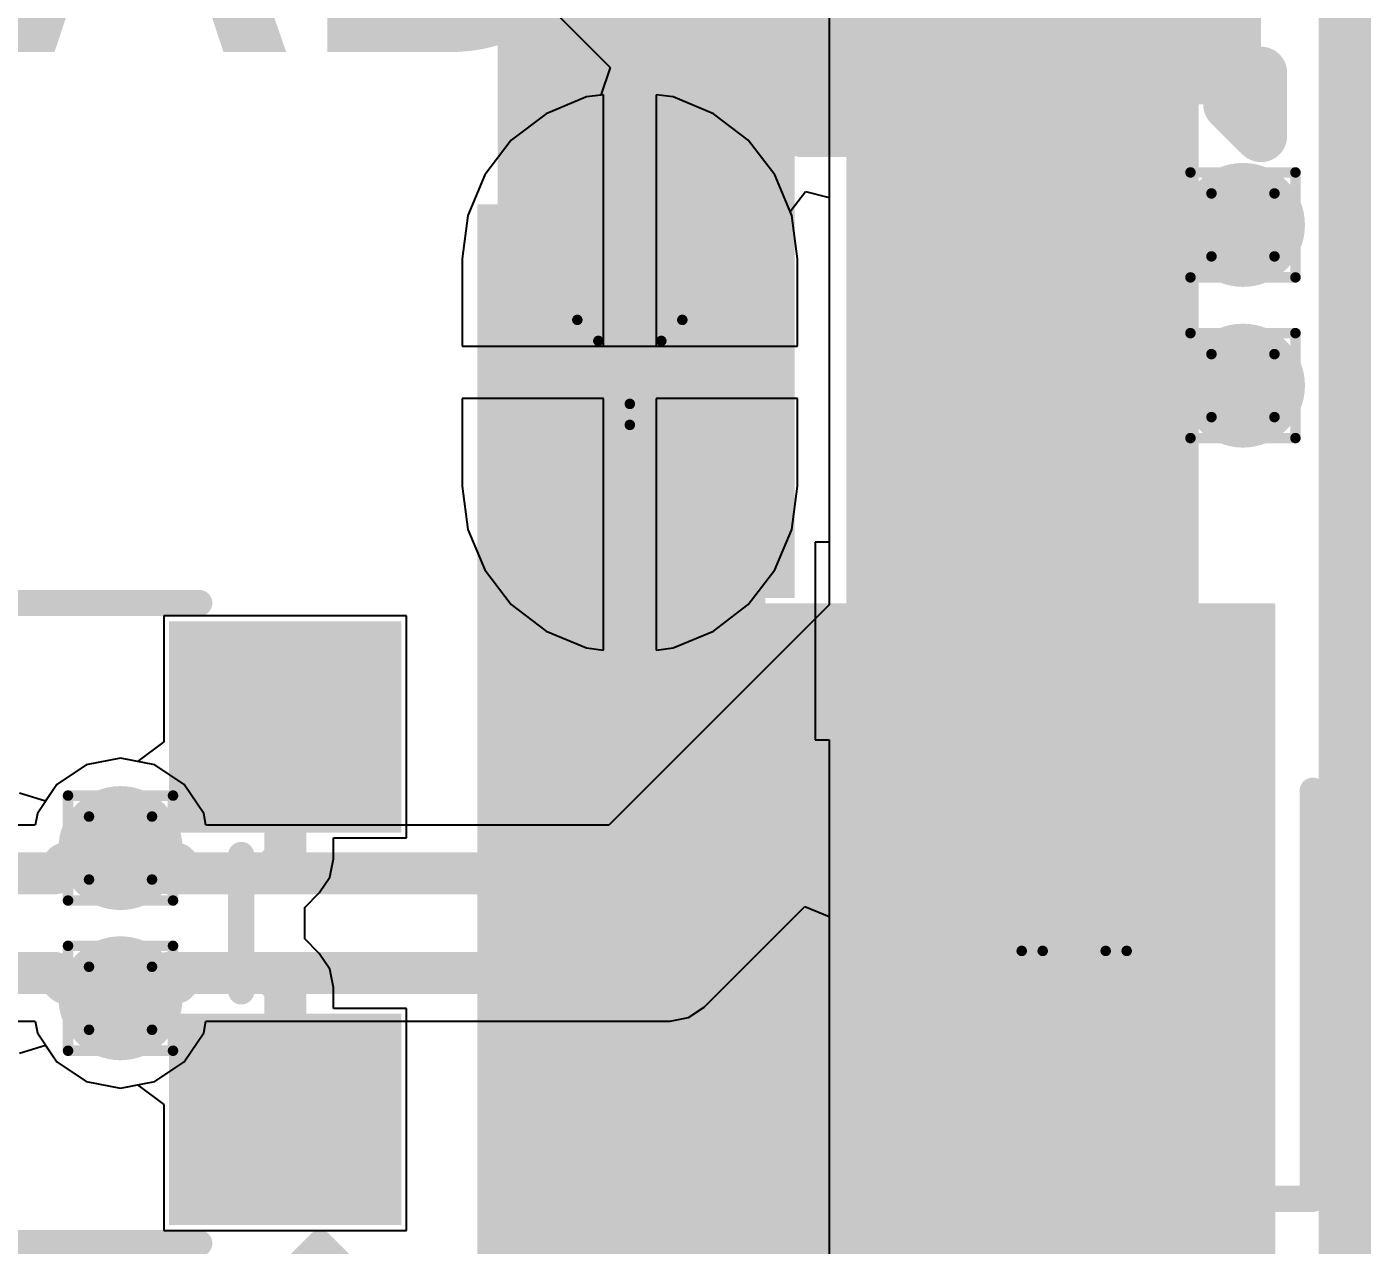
# Model space of a CAD drawing. Header units: inches. Extents: x -0.3 to 9.9, y -0.4 to 5.
# Drawn here: x 4.3742 to 4.6302, y 1.0946 to 1.3268 of the extents above; entities that cross this region are included whole.
import ezdxf

# ---------------------------------------------------------------- set-up
doc = ezdxf.new("R2010")
doc.units = ezdxf.units.IN
doc.header["$MEASUREMENT"] = 0
for name, color, linetype in [('Board Outline', 216, 'Continuous'), ('Bottom Layer', 5, 'Continuous'), ('Bottom Solder', 6, 'Continuous'), ('Drill Drawing', 1, 'Continuous'), ('Multi-Layer', 9, 'Continuous'), ('Pad Holes', 156, 'Continuous'), ('Top Layer', 1, 'Continuous'), ('Top Overlay', 2, 'Continuous'), ('Top Paste', 8, 'Continuous'), ('Top Solder', 216, 'Continuous'), ('Via Holes', 16, 'Continuous')]:
    doc.layers.add(name, color=color, linetype=linetype)
doc.styles.add('Arial_Bold', font='', dxfattribs={"height": 0.2})
doc.styles.get('Arial_Bold').set_extended_font_data('Arial', bold=True)

# ---------------------------------------------------------------- blocks, each defined once
blk = doc.blocks.new('1051330011_36')
at = {"layer": 'Bottom Layer'}
h = blk.add_hatch(color=5, dxfattribs=at)
edge = h.paths.add_edge_path()
edge.add_arc((-0.13189, 0.04232), 0.02165, 90, 270)
edge.add_line((-0.13189, 0.02067), (-0.08858, 0.02067))
edge.add_arc((-0.08858, 0.04232), 0.02165, 270, 450)
edge.add_line((-0.08858, 0.06398), (-0.13189, 0.06398))
h = blk.add_hatch(color=5, dxfattribs=at)
edge = h.paths.add_edge_path()
edge.add_arc((0.08858, 0.04232), 0.02165, 90, 270)
edge.add_line((0.08858, 0.02067), (0.13189, 0.02067))
edge.add_arc((0.13189, 0.04232), 0.02165, 270, 450)
edge.add_line((0.13189, 0.06398), (0.08858, 0.06398))
h = blk.add_hatch(color=5, dxfattribs=at)
edge = h.paths.add_edge_path()
edge.add_arc((-0.02165, -0.04232), 0.02165, 90, 270)
edge.add_line((-0.02165, -0.06398), (0.02165, -0.06398))
edge.add_arc((0.02165, -0.04232), 0.02165, 270, 450)
edge.add_line((0.02165, -0.02067), (-0.02165, -0.02067))
at = {"layer": 'Bottom Solder'}
h = blk.add_hatch(color=6, dxfattribs=at)
edge = h.paths.add_edge_path()
edge.add_arc((-0.13189, 0.04232), 0.02565, 90, 270)
edge.add_line((-0.13189, 0.01667), (-0.08858, 0.01667))
edge.add_arc((-0.08858, 0.04232), 0.02565, 270, 450)
edge.add_line((-0.08858, 0.06798), (-0.13189, 0.06798))
h = blk.add_hatch(color=6, dxfattribs=at)
edge = h.paths.add_edge_path()
edge.add_arc((0.08858, 0.04232), 0.02565, 90, 270)
edge.add_line((0.08858, 0.01667), (0.13189, 0.01667))
edge.add_arc((0.13189, 0.04232), 0.02565, 270, 450)
edge.add_line((0.13189, 0.06798), (0.08858, 0.06798))
h = blk.add_hatch(color=6, dxfattribs=at)
edge = h.paths.add_edge_path()
edge.add_arc((-0.02165, -0.04232), 0.02565, 90, 270)
edge.add_line((-0.02165, -0.06798), (0.02165, -0.06798))
edge.add_arc((0.02165, -0.04232), 0.02565, 270, 450)
edge.add_line((0.02165, -0.01667), (-0.02165, -0.01667))
at = {"layer": 'Multi-Layer'}
h = blk.add_hatch(color=9, dxfattribs=at)
edge = h.paths.add_edge_path()
edge.add_arc((-0.13189, 0.04232), 0.02165, 90, 270)
edge.add_line((-0.13189, 0.02067), (-0.08858, 0.02067))
edge.add_arc((-0.08858, 0.04232), 0.02165, 270, 450)
edge.add_line((-0.08858, 0.06398), (-0.13189, 0.06398))
h = blk.add_hatch(color=9, dxfattribs=at)
edge = h.paths.add_edge_path()
edge.add_arc((0.08858, 0.04232), 0.02165, 90, 270)
edge.add_line((0.08858, 0.02067), (0.13189, 0.02067))
edge.add_arc((0.13189, 0.04232), 0.02165, 270, 450)
edge.add_line((0.13189, 0.06398), (0.08858, 0.06398))
h = blk.add_hatch(color=9, dxfattribs=at)
edge = h.paths.add_edge_path()
edge.add_arc((-0.02165, -0.04232), 0.02165, 90, 270)
edge.add_line((-0.02165, -0.06398), (0.02165, -0.06398))
edge.add_arc((0.02165, -0.04232), 0.02165, 270, 450)
edge.add_line((0.02165, -0.02067), (-0.02165, -0.02067))
at = {"layer": 'Pad Holes'}
h = blk.add_hatch(color=7, dxfattribs=at)
edge = h.paths.add_edge_path()
edge.add_arc((-0.12402, 0.04232), 0.00984, 90, 270)
edge.add_line((-0.12402, 0.03248), (-0.09646, 0.03248))
edge.add_arc((-0.09646, 0.04232), 0.00984, 270, 450)
edge.add_line((-0.09646, 0.05217), (-0.12402, 0.05217))
h = blk.add_hatch(color=7, dxfattribs=at)
edge = h.paths.add_edge_path()
edge.add_arc((0.09646, 0.04232), 0.00984, 90, 270)
edge.add_line((0.09646, 0.03248), (0.12402, 0.03248))
edge.add_arc((0.12402, 0.04232), 0.00984, 270, 450)
edge.add_line((0.12402, 0.05217), (0.09646, 0.05217))
h = blk.add_hatch(color=7, dxfattribs=at)
edge = h.paths.add_edge_path()
edge.add_arc((-0.02165, -0.04232), 0.00984, 90, 270)
edge.add_line((-0.02165, -0.05217), (0.02165, -0.05217))
edge.add_arc((0.02165, -0.04232), 0.00984, 270, 450)
edge.add_line((0.02165, -0.03248), (-0.02165, -0.03248))
at = {"layer": 'Top Layer'}
h = blk.add_hatch(color=1, dxfattribs=at)
edge = h.paths.add_edge_path()
edge.add_arc((-0.13189, 0.04232), 0.02165, 90, 270)
edge.add_line((-0.13189, 0.02067), (-0.08858, 0.02067))
edge.add_arc((-0.08858, 0.04232), 0.02165, 270, 450)
edge.add_line((-0.08858, 0.06398), (-0.13189, 0.06398))
for points in [[(-0.06004, 0.00295), (-0.06004, 0.06201), (-0.04232, 0.06201), (-0.04232, 0.00295)], [(-0.03445, 0.00295), (-0.03445, 0.06201), (-0.01673, 0.06201), (-0.01673, 0.00295)], [(-0.00886, 0.00295), (-0.00886, 0.06201), (0.00886, 0.06201), (0.00886, 0.00295)], [(0.01673, 0.00295), (0.01673, 0.06201), (0.03445, 0.06201), (0.03445, 0.00295)], [(0.04232, 0.00295), (0.04232, 0.06201), (0.06004, 0.06201), (0.06004, 0.00295)]]:
    blk.add_hatch(color=1, dxfattribs=at).paths.add_polyline_path(points)
h = blk.add_hatch(color=1, dxfattribs=at)
edge = h.paths.add_edge_path()
edge.add_arc((0.08858, 0.04232), 0.02165, 90, 270)
edge.add_line((0.08858, 0.02067), (0.13189, 0.02067))
edge.add_arc((0.13189, 0.04232), 0.02165, 270, 450)
edge.add_line((0.13189, 0.06398), (0.08858, 0.06398))
h = blk.add_hatch(color=1, dxfattribs=at)
edge = h.paths.add_edge_path()
edge.add_arc((-0.02165, -0.04232), 0.02165, 90, 270)
edge.add_line((-0.02165, -0.06398), (0.02165, -0.06398))
edge.add_arc((0.02165, -0.04232), 0.02165, 270, 450)
edge.add_line((0.02165, -0.02067), (-0.02165, -0.02067))
at = {"layer": 'Top Paste'}
for points in [[(-0.06004, 0.00295), (-0.06004, 0.06201), (-0.04232, 0.06201), (-0.04232, 0.00295)], [(-0.03445, 0.00295), (-0.03445, 0.06201), (-0.01673, 0.06201), (-0.01673, 0.00295)], [(-0.00886, 0.00295), (-0.00886, 0.06201), (0.00886, 0.06201), (0.00886, 0.00295)], [(0.01673, 0.00295), (0.01673, 0.06201), (0.03445, 0.06201), (0.03445, 0.00295)], [(0.04232, 0.00295), (0.04232, 0.06201), (0.06004, 0.06201), (0.06004, 0.00295)]]:
    blk.add_hatch(color=8, dxfattribs=at).paths.add_polyline_path(points)
at = {"layer": 'Top Solder'}
h = blk.add_hatch(color=216, dxfattribs=at)
edge = h.paths.add_edge_path()
edge.add_arc((-0.13189, 0.04232), 0.02565, 90, 270)
edge.add_line((-0.13189, 0.01667), (-0.08858, 0.01667))
edge.add_arc((-0.08858, 0.04232), 0.02565, 270, 450)
edge.add_line((-0.08858, 0.06798), (-0.13189, 0.06798))
h = blk.add_hatch(color=216, dxfattribs=at)
edge = h.paths.add_edge_path()
edge.add_arc((0.08858, 0.04232), 0.02565, 90, 270)
edge.add_line((0.08858, 0.01667), (0.13189, 0.01667))
edge.add_arc((0.13189, 0.04232), 0.02565, 270, 450)
edge.add_line((0.13189, 0.06798), (0.08858, 0.06798))
for points in [[(-0.06404, -0.00105), (-0.06404, 0.06601), (-0.03832, 0.06601), (-0.03832, -0.00105)], [(-0.03845, -0.00105), (-0.03845, 0.06601), (-0.01273, 0.06601), (-0.01273, -0.00105)], [(-0.01286, -0.00105), (-0.01286, 0.06601), (0.01286, 0.06601), (0.01286, -0.00105)], [(0.01273, -0.00105), (0.01273, 0.06601), (0.03845, 0.06601), (0.03845, -0.00105)], [(0.03832, -0.00105), (0.03832, 0.06601), (0.06404, 0.06601), (0.06404, -0.00105)]]:
    blk.add_hatch(color=216, dxfattribs=at).paths.add_polyline_path(points)
h = blk.add_hatch(color=216, dxfattribs=at)
edge = h.paths.add_edge_path()
edge.add_arc((-0.02165, -0.04232), 0.02565, 90, 270)
edge.add_line((-0.02165, -0.06798), (0.02165, -0.06798))
edge.add_arc((0.02165, -0.04232), 0.02565, 270, 450)
edge.add_line((0.02165, -0.01667), (-0.02165, -0.01667))
at = {"layer": 'Top Overlay'}
for points in [[(-0.15748, 0.07171, 0.005, 0.005, 0), (-0.15748, 0.08777, 0.005, 0.005, 0)], [(-0.07972, 0.08777, 0.005, 0.005, 0), (-0.15748, 0.08777, 0.005, 0.005, 0)], [(0.15748, 0.08777, 0.005, 0.005, 0), (0.07972, 0.08777, 0.005, 0.005, 0)], [(0.15748, 0.07171, 0.005, 0.005, 0), (0.15748, 0.08777, 0.005, 0.005, 0)], [(-0.04507, 0.0779, 0.01, 0.01, 0), (-0.05707, 0.0779, 0.01, 0.01, 0)], [(-0.05107, 0.0719, 0.01, 0.01, 0), (-0.05707, 0.0779, 0.01, 0.01, 0)], [(-0.05107, 0.0719, 0.01, 0.01, 0), (-0.04507, 0.0779, 0.01, 0.01, 0)], [(-0.15748, -0.04528, 0.005, 0.005, 0), (-0.15748, 0.02354, 0.005, 0.005, 0)], [(0.15748, -0.04528, 0.005, 0.005, 0), (0.15748, 0.02354, 0.005, 0.005, 0)], [(-0.05315, -0.04528, 0.005, 0.005, 0), (-0.15748, -0.04528, 0.005, 0.005, 0)], [(0.15748, -0.04528, 0.005, 0.005, 0), (0.05315, -0.04528, 0.005, 0.005, 0)]]:
    blk.add_lwpolyline(points, format="xyseb", dxfattribs=at)
for points in [[(-0.15873, 0.08777, 0.0025, 0.0025, 1), (-0.15623, 0.08777, 0.0025, 0.0025, 1)], [(-0.15873, 0.08777, 0.0025, 0.0025, 1), (-0.15623, 0.08777, 0.0025, 0.0025, 1)], [(-0.08097, 0.08777, 0.0025, 0.0025, 1), (-0.07847, 0.08777, 0.0025, 0.0025, 1)], [(0.07847, 0.08777, 0.0025, 0.0025, 1), (0.08097, 0.08777, 0.0025, 0.0025, 1)], [(0.15623, 0.08777, 0.0025, 0.0025, 1), (0.15873, 0.08777, 0.0025, 0.0025, 1)], [(0.15623, 0.08777, 0.0025, 0.0025, 1), (0.15873, 0.08777, 0.0025, 0.0025, 1)], [(-0.05957, 0.0779, 0.005, 0.005, 1), (-0.05457, 0.0779, 0.005, 0.005, 1)], [(-0.05957, 0.0779, 0.005, 0.005, 1), (-0.05457, 0.0779, 0.005, 0.005, 1)], [(-0.04757, 0.0779, 0.005, 0.005, 1), (-0.04257, 0.0779, 0.005, 0.005, 1)], [(-0.04757, 0.0779, 0.005, 0.005, 1), (-0.04257, 0.0779, 0.005, 0.005, 1)], [(-0.05357, 0.0719, 0.005, 0.005, 1), (-0.04857, 0.0719, 0.005, 0.005, 1)], [(-0.05357, 0.0719, 0.005, 0.005, 1), (-0.04857, 0.0719, 0.005, 0.005, 1)], [(-0.15873, 0.07171, 0.0025, 0.0025, 1), (-0.15623, 0.07171, 0.0025, 0.0025, 1)], [(0.15623, 0.07171, 0.0025, 0.0025, 1), (0.15873, 0.07171, 0.0025, 0.0025, 1)], [(-0.15873, 0.02354, 0.0025, 0.0025, 1), (-0.15623, 0.02354, 0.0025, 0.0025, 1)], [(0.15623, 0.02354, 0.0025, 0.0025, 1), (0.15873, 0.02354, 0.0025, 0.0025, 1)], [(-0.15873, -0.04528, 0.0025, 0.0025, 1), (-0.15623, -0.04528, 0.0025, 0.0025, 1)], [(-0.15873, -0.04528, 0.0025, 0.0025, 1), (-0.15623, -0.04528, 0.0025, 0.0025, 1)], [(-0.0544, -0.04528, 0.0025, 0.0025, 1), (-0.0519, -0.04528, 0.0025, 0.0025, 1)], [(0.0519, -0.04528, 0.0025, 0.0025, 1), (0.0544, -0.04528, 0.0025, 0.0025, 1)], [(0.15623, -0.04528, 0.0025, 0.0025, 1), (0.15873, -0.04528, 0.0025, 0.0025, 1)], [(0.15623, -0.04528, 0.0025, 0.0025, 1), (0.15873, -0.04528, 0.0025, 0.0025, 1)]]:
    blk.add_lwpolyline(points, format="xyseb", close=True, dxfattribs=at)
blk = doc.blocks.new('S___23_163')
at = {"layer": 'Top Layer'}
for points in [[(-0.01614, 0.05748), (0.01614, 0.05748), (0.01614, 0.02126), (-0.01614, 0.02126)], [(-0.05354, -0.02126), (-0.02126, -0.02126), (-0.02126, -0.05748), (-0.05354, -0.05748)], [(0.02126, -0.02126), (0.05354, -0.02126), (0.05354, -0.05748), (0.02126, -0.05748)]]:
    blk.add_hatch(color=1, dxfattribs=at).paths.add_polyline_path(points)
at = {"layer": 'Top Paste'}
for points in [[(-0.01614, 0.05748), (0.01614, 0.05748), (0.01614, 0.02126), (-0.01614, 0.02126)], [(-0.05354, -0.02126), (-0.02126, -0.02126), (-0.02126, -0.05748), (-0.05354, -0.05748)], [(0.02126, -0.02126), (0.05354, -0.02126), (0.05354, -0.05748), (0.02126, -0.05748)]]:
    blk.add_hatch(color=8, dxfattribs=at).paths.add_polyline_path(points)
at = {"layer": 'Top Solder'}
for points in [[(-0.02014, 0.06148), (0.02014, 0.06148), (0.02014, 0.01726), (-0.02014, 0.01726)], [(-0.05754, -0.01726), (-0.01726, -0.01726), (-0.01726, -0.06148), (-0.05754, -0.06148)], [(0.01726, -0.01726), (0.05754, -0.01726), (0.05754, -0.06148), (0.01726, -0.06148)]]:
    blk.add_hatch(color=216, dxfattribs=at).paths.add_polyline_path(points)
at = {"layer": 'Top Overlay'}
for points in [[(-0.061, 0.032, 0.005, 0.005, 0), (-0.022, 0.032, 0.005, 0.005, 0)], [(-0.061, 0.032, 0.005, 0.005, 0), (-0.061, -0.023, 0.005, 0.005, 0)], [(0.022, 0.032, 0.005, 0.005, 0), (0.061, 0.032, 0.005, 0.005, 0)], [(0.061, 0.032, 0.005, 0.005, 0), (0.061, -0.023, 0.005, 0.005, 0)], [(-0.013, -0.031, 0.005, 0.005, 0), (0.013, -0.031, 0.005, 0.005, 0)], [(-0.066, -0.041, 0.005, 0.005, 0), (-0.066, -0.051, 0.005, 0.005, 0)], [(-0.066, -0.041, 0.005, 0.005, 0), (-0.061, -0.046, 0.005, 0.005, 0)], [(-0.061, -0.046, 0.005, 0.005, 0), (-0.066, -0.051, 0.005, 0.005, 0)]]:
    blk.add_lwpolyline(points, format="xyseb", dxfattribs=at)
for points in [[(-0.06225, 0.032, 0.0025, 0.0025, 1), (-0.05975, 0.032, 0.0025, 0.0025, 1)], [(-0.06225, 0.032, 0.0025, 0.0025, 1), (-0.05975, 0.032, 0.0025, 0.0025, 1)], [(-0.02325, 0.032, 0.0025, 0.0025, 1), (-0.02075, 0.032, 0.0025, 0.0025, 1)], [(0.02075, 0.032, 0.0025, 0.0025, 1), (0.02325, 0.032, 0.0025, 0.0025, 1)], [(0.05975, 0.032, 0.0025, 0.0025, 1), (0.06225, 0.032, 0.0025, 0.0025, 1)], [(0.05975, 0.032, 0.0025, 0.0025, 1), (0.06225, 0.032, 0.0025, 0.0025, 1)], [(-0.06225, -0.023, 0.0025, 0.0025, 1), (-0.05975, -0.023, 0.0025, 0.0025, 1)], [(0.05975, -0.023, 0.0025, 0.0025, 1), (0.06225, -0.023, 0.0025, 0.0025, 1)], [(-0.01425, -0.031, 0.0025, 0.0025, 1), (-0.01175, -0.031, 0.0025, 0.0025, 1)], [(0.01175, -0.031, 0.0025, 0.0025, 1), (0.01425, -0.031, 0.0025, 0.0025, 1)], [(-0.06725, -0.041, 0.0025, 0.0025, 1), (-0.06475, -0.041, 0.0025, 0.0025, 1)], [(-0.06725, -0.041, 0.0025, 0.0025, 1), (-0.06475, -0.041, 0.0025, 0.0025, 1)], [(-0.06225, -0.046, 0.0025, 0.0025, 1), (-0.05975, -0.046, 0.0025, 0.0025, 1)], [(-0.06225, -0.046, 0.0025, 0.0025, 1), (-0.05975, -0.046, 0.0025, 0.0025, 1)], [(-0.06725, -0.051, 0.0025, 0.0025, 1), (-0.06475, -0.051, 0.0025, 0.0025, 1)], [(-0.06725, -0.051, 0.0025, 0.0025, 1), (-0.06475, -0.051, 0.0025, 0.0025, 1)]]:
    blk.add_lwpolyline(points, format="xyseb", close=True, dxfattribs=at)

msp = doc.modelspace()

# ---------------------------------------------------------------- hatches: boundary and pattern name
at = {"layer": 'Bottom Layer'}
for points in [[(4.54582, 1.31202), (4.60924, 1.31202), (4.60924, 1.41595), (4.54582, 1.41595)], [(4.46382, 1.31202), (4.60924, 1.31202), (4.60924, 1.373), (4.46382, 1.373)], [(4.52044, 1.32558), (4.46382, 1.32558), (4.46382, 1.21795), (4.52044, 1.21795)]]:
    msp.add_hatch(color=5, dxfattribs=at).paths.add_polyline_path(points)
h = msp.add_hatch(color=5, dxfattribs=at)
edge = h.paths.add_edge_path()
edge.add_arc((4.60582, 1.28905), 0.01181, 0, 360)
h = msp.add_hatch(color=5, dxfattribs=at)
edge = h.paths.add_edge_path()
edge.add_arc((4.60582, 1.25843), 0.01181, 0, 360)
h = msp.add_hatch(color=5, dxfattribs=at)
edge = h.paths.add_edge_path()
edge.add_arc((4.392, 1.17031), 0.01181, 0, 360)
h = msp.add_hatch(color=5, dxfattribs=at)
edge = h.paths.add_edge_path()
edge.add_arc((4.392, 1.14169), 0.01181, 0, 360)
at = {"layer": 'Bottom Solder'}
h = msp.add_hatch(color=6, dxfattribs=at)
edge = h.paths.add_edge_path()
edge.add_arc((4.60582, 1.28905), 0.00591, 0, 360)
h = msp.add_hatch(color=6, dxfattribs=at)
edge = h.paths.add_edge_path()
edge.add_arc((4.60582, 1.25843), 0.00591, 0, 360)
h = msp.add_hatch(color=6, dxfattribs=at)
edge = h.paths.add_edge_path()
edge.add_arc((4.392, 1.17031), 0.00591, 0, 360)
h = msp.add_hatch(color=6, dxfattribs=at)
edge = h.paths.add_edge_path()
edge.add_arc((4.392, 1.14169), 0.00591, 0, 360)
at = {"layer": 'Top Layer'}
for points in [[(4.521, 1.302), (4.595, 1.302), (4.595, 1.322), (4.521, 1.322)], [(4.46, 1.19295), (4.51482, 1.19295), (4.51482, 1.29295), (4.46, 1.29295)], [(4.46, 1.044), (4.612, 1.044), (4.612, 1.21695), (4.46, 1.21695)]]:
    msp.add_hatch(color=1, dxfattribs=at).paths.add_polyline_path(points)
h = msp.add_hatch(color=1, dxfattribs=at)
edge = h.paths.add_edge_path()
edge.add_arc((4.60582, 1.28905), 0.01181, 0, 360)
h = msp.add_hatch(color=1, dxfattribs=at)
edge = h.paths.add_edge_path()
edge.add_arc((4.60582, 1.25843), 0.01181, 0, 360)
h = msp.add_hatch(color=1, dxfattribs=at)
edge = h.paths.add_edge_path()
edge.add_arc((4.392, 1.17031), 0.01181, 0, 360)
h = msp.add_hatch(color=1, dxfattribs=at)
edge = h.paths.add_edge_path()
edge.add_arc((4.392, 1.14169), 0.01181, 0, 360)
at = {"layer": 'Top Solder'}
h = msp.add_hatch(color=216, dxfattribs=at)
edge = h.paths.add_edge_path()
edge.add_arc((4.60582, 1.28905), 0.00591, 0, 360)
h = msp.add_hatch(color=216, dxfattribs=at)
edge = h.paths.add_edge_path()
edge.add_arc((4.60582, 1.25843), 0.00591, 0, 360)
h = msp.add_hatch(color=216, dxfattribs=at)
edge = h.paths.add_edge_path()
edge.add_arc((4.392, 1.17031), 0.00591, 0, 360)
h = msp.add_hatch(color=216, dxfattribs=at)
edge = h.paths.add_edge_path()
edge.add_arc((4.392, 1.14169), 0.00591, 0, 360)
at = {"layer": 'Via Holes'}
h = msp.add_hatch(color=7, dxfattribs=at)
edge = h.paths.add_edge_path()
edge.add_arc((4.60582, 1.28905), 0.00591, 0, 360)
h = msp.add_hatch(color=7, dxfattribs=at)
edge = h.paths.add_edge_path()
edge.add_arc((4.60582, 1.25843), 0.00591, 0, 360)
h = msp.add_hatch(color=7, dxfattribs=at)
edge = h.paths.add_edge_path()
edge.add_arc((4.392, 1.17031), 0.00591, 0, 360)
h = msp.add_hatch(color=7, dxfattribs=at)
edge = h.paths.add_edge_path()
edge.add_arc((4.392, 1.14169), 0.00591, 0, 360)

# ---------------------------------------------------------------- linework, layer by layer
at = {"layer": 'Board Outline'}
msp.add_lwpolyline([(4.62523, 2.76795, 0.01, 0.01, 0), (4.62523, -0.122, 0.01, 0.01, 0)], format="xyseb", dxfattribs=at)
at = {"layer": 'Bottom Layer'}
for p, q in [((4.527, 1.61561), (4.527, 1.21663)), ((4.48402, 1.31387), (4.48076, 1.31344)), ((4.48402, 1.26595), (4.48402, 1.31387)), ((4.49728, 1.31344), (4.49402, 1.31387)), ((4.49402, 1.31387), (4.49402, 1.26595)), ((4.48076, 1.31344), (4.47306, 1.31025)), ((4.50498, 1.31025), (4.49728, 1.31344)), ((4.47306, 1.31025), (4.46644, 1.30518)), ((4.51159, 1.30518), (4.50498, 1.31025)), ((4.46644, 1.30518), (4.46137, 1.29857)), ((4.51667, 1.29857), (4.51159, 1.30518)), ((4.46137, 1.29857), (4.45818, 1.29087)), ((4.51986, 1.29087), (4.51667, 1.29857)), ((4.45818, 1.29087), (4.45709, 1.2826)), ((4.52095, 1.2826), (4.51986, 1.29087)), ((4.45709, 1.2826), (4.45709, 1.26595)), ((4.52095, 1.26595), (4.52095, 1.2826)), ((4.45709, 1.26595), (4.48402, 1.26595)), ((4.49402, 1.26595), (4.52095, 1.26595)), ((4.48402, 1.25595), (4.45709, 1.25595)), ((4.45709, 1.25595), (4.45709, 1.2393)), ((4.48402, 1.20803), (4.48402, 1.25595)), ((4.52095, 1.25595), (4.49402, 1.25595)), ((4.49402, 1.25595), (4.49402, 1.20803)), ((4.52095, 1.2393), (4.52095, 1.25595)), ((4.45709, 1.2393), (4.45818, 1.23103)), ((4.51986, 1.23103), (4.52095, 1.2393)), ((4.45818, 1.23103), (4.46137, 1.22333)), ((4.51667, 1.22333), (4.51986, 1.23103)), ((4.46137, 1.22333), (4.46644, 1.21672)), ((4.51159, 1.21672), (4.51667, 1.22333)), ((4.46644, 1.21672), (4.47306, 1.21165)), ((4.527, 1.21663), (4.48504, 1.17468)), ((4.50498, 1.21165), (4.51159, 1.21672)), ((4.47306, 1.21165), (4.48076, 1.20846)), ((4.49728, 1.20846), (4.50498, 1.21165)), ((4.48076, 1.20846), (4.48402, 1.20803)), ((4.49402, 1.20803), (4.49728, 1.20846)), ((4.38544, 1.18615), (4.37988, 1.18243)), ((4.392, 1.18745), (4.38544, 1.18615)), ((4.39856, 1.18615), (4.392, 1.18745)), ((4.40412, 1.18243), (4.39856, 1.18615)), ((4.37988, 1.18243), (4.37616, 1.17687)), ((4.40784, 1.17687), (4.40412, 1.18243)), ((4.37616, 1.17687), (4.37573, 1.17468)), ((4.40827, 1.17468), (4.40784, 1.17687)), ((4.37573, 1.17468), (4.08066, 1.17468)), ((4.48504, 1.17468), (4.40827, 1.17468)), ((4.5032, 1.14001), (4.52238, 1.15919)), ((4.52238, 1.15919), (4.527, 1.15728)), ((4.527, 1.15728), (4.527, 1.04477)), ((4.50022, 1.13802), (4.5032, 1.14001)), ((4.09233, 1.13732), (4.37573, 1.13732)), ((4.37573, 1.13732), (4.37616, 1.13513)), ((4.40784, 1.13513), (4.40827, 1.13732)), ((4.40827, 1.13732), (4.49671, 1.13732)), ((4.49671, 1.13732), (4.50022, 1.13802)), ((4.37616, 1.13513), (4.37988, 1.12957)), ((4.40412, 1.12957), (4.40784, 1.13513)), ((4.37988, 1.12957), (4.38544, 1.12585)), ((4.39856, 1.12585), (4.40412, 1.12957)), ((4.38544, 1.12585), (4.392, 1.12455)), ((4.392, 1.12455), (4.39856, 1.12585))]:
    msp.add_line(p, q, dxfattribs=at)
for points in [[(4.59578, 1.28324, 0.008, 0.008, 0), (4.6016, 1.28905, 0.008, 0.008, 0)], [(4.6016, 1.28905, 0.008, 0.008, 0), (4.60582, 1.28905, 0.008, 0.008, 0)], [(4.54191, 1.25435, 0.008, 0.008, 0), (4.57081, 1.28324, 0.008, 0.008, 0)], [(4.57081, 1.28324, 0.008, 0.008, 0), (4.59578, 1.28324, 0.008, 0.008, 0)], [(4.56091, 1.24648, 0.008, 0.008, 0), (4.57868, 1.26424, 0.008, 0.008, 0)], [(4.57868, 1.26424, 0.008, 0.008, 0), (4.59578, 1.26424, 0.008, 0.008, 0)], [(4.59578, 1.26424, 0.008, 0.008, 0), (4.6016, 1.25843, 0.008, 0.008, 0)], [(4.6016, 1.25843, 0.008, 0.008, 0), (4.60582, 1.25843, 0.008, 0.008, 0)], [(4.54191, 1.21857, 0.008, 0.008, 0), (4.54191, 1.25435, 0.008, 0.008, 0)], [(4.56091, 1.2107, 0.008, 0.008, 0), (4.56091, 1.24648, 0.008, 0.008, 0)], [(4.48884, 1.1655, 0.008, 0.008, 0), (4.54191, 1.21857, 0.008, 0.008, 0)], [(4.49671, 1.1465, 0.008, 0.008, 0), (4.56091, 1.2107, 0.008, 0.008, 0)], [(4.38901, 1.16732, 0.008, 0.008, 0), (4.392, 1.17031, 0.008, 0.008, 0)], [(4.392, 1.17031, 0.008, 0.008, 0), (4.39499, 1.16732, 0.008, 0.008, 0)], [(4.3795, 1.1655, 0.008, 0.008, 0), (4.38132, 1.16732, 0.008, 0.008, 0)], [(4.38132, 1.16732, 0.008, 0.008, 0), (4.38901, 1.16732, 0.008, 0.008, 0)], [(4.39499, 1.16732, 0.008, 0.008, 0), (4.40268, 1.16732, 0.008, 0.008, 0)], [(4.40268, 1.16732, 0.008, 0.008, 0), (4.4045, 1.1655, 0.008, 0.008, 0)], [(4.08066, 1.1655, 0.008, 0.008, 0), (4.3795, 1.1655, 0.008, 0.008, 0)], [(4.4045, 1.1655, 0.008, 0.008, 0), (4.48884, 1.1655, 0.008, 0.008, 0)], [(4.08853, 1.1465, 0.008, 0.008, 0), (4.3795, 1.1465, 0.008, 0.008, 0)], [(4.3795, 1.1465, 0.008, 0.008, 0), (4.38132, 1.14468, 0.008, 0.008, 0)], [(4.40268, 1.14468, 0.008, 0.008, 0), (4.4045, 1.1465, 0.008, 0.008, 0)], [(4.4045, 1.1465, 0.008, 0.008, 0), (4.49671, 1.1465, 0.008, 0.008, 0)], [(4.38132, 1.14468, 0.008, 0.008, 0), (4.38901, 1.14468, 0.008, 0.008, 0)], [(4.38901, 1.14468, 0.008, 0.008, 0), (4.392, 1.14169, 0.008, 0.008, 0)], [(4.392, 1.14169, 0.008, 0.008, 0), (4.39499, 1.14468, 0.008, 0.008, 0)], [(4.39499, 1.14468, 0.008, 0.008, 0), (4.40268, 1.14468, 0.008, 0.008, 0)]]:
    msp.add_lwpolyline(points, format="xyseb", dxfattribs=at)
for points in [[(4.5996, 1.28905, 0.004, 0.004, 1), (4.6036, 1.28905, 0.004, 0.004, 1)], [(4.5996, 1.28905, 0.004, 0.004, 1), (4.6036, 1.28905, 0.004, 0.004, 1)], [(4.60382, 1.28905, 0.004, 0.004, 1), (4.60782, 1.28905, 0.004, 0.004, 1)], [(4.56881, 1.28324, 0.004, 0.004, 1), (4.57281, 1.28324, 0.004, 0.004, 1)], [(4.56881, 1.28324, 0.004, 0.004, 1), (4.57281, 1.28324, 0.004, 0.004, 1)], [(4.59378, 1.28324, 0.004, 0.004, 1), (4.59778, 1.28324, 0.004, 0.004, 1)], [(4.59378, 1.28324, 0.004, 0.004, 1), (4.59778, 1.28324, 0.004, 0.004, 1)], [(4.57668, 1.26424, 0.004, 0.004, 1), (4.58068, 1.26424, 0.004, 0.004, 1)], [(4.57668, 1.26424, 0.004, 0.004, 1), (4.58068, 1.26424, 0.004, 0.004, 1)], [(4.59378, 1.26424, 0.004, 0.004, 1), (4.59778, 1.26424, 0.004, 0.004, 1)], [(4.59378, 1.26424, 0.004, 0.004, 1), (4.59778, 1.26424, 0.004, 0.004, 1)], [(4.5996, 1.25843, 0.004, 0.004, 1), (4.6036, 1.25843, 0.004, 0.004, 1)], [(4.5996, 1.25843, 0.004, 0.004, 1), (4.6036, 1.25843, 0.004, 0.004, 1)], [(4.60382, 1.25843, 0.004, 0.004, 1), (4.60782, 1.25843, 0.004, 0.004, 1)], [(4.53991, 1.25435, 0.004, 0.004, 1), (4.54391, 1.25435, 0.004, 0.004, 1)], [(4.53991, 1.25435, 0.004, 0.004, 1), (4.54391, 1.25435, 0.004, 0.004, 1)], [(4.55891, 1.24648, 0.004, 0.004, 1), (4.56291, 1.24648, 0.004, 0.004, 1)], [(4.55891, 1.24648, 0.004, 0.004, 1), (4.56291, 1.24648, 0.004, 0.004, 1)], [(4.53991, 1.21857, 0.004, 0.004, 1), (4.54391, 1.21857, 0.004, 0.004, 1)], [(4.53991, 1.21857, 0.004, 0.004, 1), (4.54391, 1.21857, 0.004, 0.004, 1)], [(4.55891, 1.2107, 0.004, 0.004, 1), (4.56291, 1.2107, 0.004, 0.004, 1)], [(4.55891, 1.2107, 0.004, 0.004, 1), (4.56291, 1.2107, 0.004, 0.004, 1)], [(4.39, 1.17031, 0.004, 0.004, 1), (4.394, 1.17031, 0.004, 0.004, 1)], [(4.39, 1.17031, 0.004, 0.004, 1), (4.394, 1.17031, 0.004, 0.004, 1)], [(4.37932, 1.16732, 0.004, 0.004, 1), (4.38332, 1.16732, 0.004, 0.004, 1)], [(4.37932, 1.16732, 0.004, 0.004, 1), (4.38332, 1.16732, 0.004, 0.004, 1)], [(4.38701, 1.16732, 0.004, 0.004, 1), (4.39101, 1.16732, 0.004, 0.004, 1)], [(4.38701, 1.16732, 0.004, 0.004, 1), (4.39101, 1.16732, 0.004, 0.004, 1)], [(4.39299, 1.16732, 0.004, 0.004, 1), (4.39699, 1.16732, 0.004, 0.004, 1)], [(4.39299, 1.16732, 0.004, 0.004, 1), (4.39699, 1.16732, 0.004, 0.004, 1)], [(4.40068, 1.16732, 0.004, 0.004, 1), (4.40468, 1.16732, 0.004, 0.004, 1)], [(4.40068, 1.16732, 0.004, 0.004, 1), (4.40468, 1.16732, 0.004, 0.004, 1)], [(4.3775, 1.1655, 0.004, 0.004, 1), (4.3815, 1.1655, 0.004, 0.004, 1)], [(4.3775, 1.1655, 0.004, 0.004, 1), (4.3815, 1.1655, 0.004, 0.004, 1)], [(4.4025, 1.1655, 0.004, 0.004, 1), (4.4065, 1.1655, 0.004, 0.004, 1)], [(4.4025, 1.1655, 0.004, 0.004, 1), (4.4065, 1.1655, 0.004, 0.004, 1)], [(4.48684, 1.1655, 0.004, 0.004, 1), (4.49084, 1.1655, 0.004, 0.004, 1)], [(4.48684, 1.1655, 0.004, 0.004, 1), (4.49084, 1.1655, 0.004, 0.004, 1)], [(4.3775, 1.1465, 0.004, 0.004, 1), (4.3815, 1.1465, 0.004, 0.004, 1)], [(4.3775, 1.1465, 0.004, 0.004, 1), (4.3815, 1.1465, 0.004, 0.004, 1)], [(4.4025, 1.1465, 0.004, 0.004, 1), (4.4065, 1.1465, 0.004, 0.004, 1)], [(4.4025, 1.1465, 0.004, 0.004, 1), (4.4065, 1.1465, 0.004, 0.004, 1)], [(4.49471, 1.1465, 0.004, 0.004, 1), (4.49871, 1.1465, 0.004, 0.004, 1)], [(4.49471, 1.1465, 0.004, 0.004, 1), (4.49871, 1.1465, 0.004, 0.004, 1)], [(4.37932, 1.14468, 0.004, 0.004, 1), (4.38332, 1.14468, 0.004, 0.004, 1)], [(4.37932, 1.14468, 0.004, 0.004, 1), (4.38332, 1.14468, 0.004, 0.004, 1)], [(4.38701, 1.14468, 0.004, 0.004, 1), (4.39101, 1.14468, 0.004, 0.004, 1)], [(4.38701, 1.14468, 0.004, 0.004, 1), (4.39101, 1.14468, 0.004, 0.004, 1)], [(4.39299, 1.14468, 0.004, 0.004, 1), (4.39699, 1.14468, 0.004, 0.004, 1)], [(4.39299, 1.14468, 0.004, 0.004, 1), (4.39699, 1.14468, 0.004, 0.004, 1)], [(4.40068, 1.14468, 0.004, 0.004, 1), (4.40468, 1.14468, 0.004, 0.004, 1)], [(4.40068, 1.14468, 0.004, 0.004, 1), (4.40468, 1.14468, 0.004, 0.004, 1)], [(4.39, 1.14169, 0.004, 0.004, 1), (4.394, 1.14169, 0.004, 0.004, 1)], [(4.39, 1.14169, 0.004, 0.004, 1), (4.394, 1.14169, 0.004, 0.004, 1)]]:
    msp.add_lwpolyline(points, format="xyseb", close=True, dxfattribs=at)
at = {"layer": 'Drill Drawing'}
for points in [[(4.59582, 1.29905, 0.002, 0.002, 0), (4.61582, 1.29905, 0.002, 0.002, 0)], [(4.59582, 1.27905, 0.002, 0.002, 0), (4.59582, 1.29905, 0.002, 0.002, 0)], [(4.61582, 1.27905, 0.002, 0.002, 0), (4.61582, 1.29905, 0.002, 0.002, 0)], [(4.59982, 1.29505, 0.002, 0.002, 0), (4.61182, 1.29505, 0.002, 0.002, 0)], [(4.59982, 1.28305, 0.002, 0.002, 0), (4.59982, 1.29505, 0.002, 0.002, 0)], [(4.61182, 1.28305, 0.002, 0.002, 0), (4.61182, 1.29505, 0.002, 0.002, 0)], [(4.59982, 1.28305, 0.002, 0.002, 0), (4.61182, 1.28305, 0.002, 0.002, 0)], [(4.59582, 1.27905, 0.002, 0.002, 0), (4.61582, 1.27905, 0.002, 0.002, 0)], [(4.47902, 1.27095, 0.002, 0.002, 0), (4.49902, 1.27095, 0.002, 0.002, 0)], [(4.47902, 1.27095, 0.002, 0.002, 0), (4.48902, 1.25095, 0.002, 0.002, 0)], [(4.48902, 1.25095, 0.002, 0.002, 0), (4.49902, 1.27095, 0.002, 0.002, 0)], [(4.48302, 1.26695, 0.002, 0.002, 0), (4.49502, 1.26695, 0.002, 0.002, 0)], [(4.48302, 1.26695, 0.002, 0.002, 0), (4.48902, 1.25495, 0.002, 0.002, 0)], [(4.48902, 1.25495, 0.002, 0.002, 0), (4.49502, 1.26695, 0.002, 0.002, 0)], [(4.59582, 1.26843, 0.002, 0.002, 0), (4.61582, 1.26843, 0.002, 0.002, 0)], [(4.59582, 1.24843, 0.002, 0.002, 0), (4.59582, 1.26843, 0.002, 0.002, 0)], [(4.61582, 1.24843, 0.002, 0.002, 0), (4.61582, 1.26843, 0.002, 0.002, 0)], [(4.59982, 1.26443, 0.002, 0.002, 0), (4.61182, 1.26443, 0.002, 0.002, 0)], [(4.59982, 1.25243, 0.002, 0.002, 0), (4.59982, 1.26443, 0.002, 0.002, 0)], [(4.61182, 1.25243, 0.002, 0.002, 0), (4.61182, 1.26443, 0.002, 0.002, 0)], [(4.59982, 1.25243, 0.002, 0.002, 0), (4.61182, 1.25243, 0.002, 0.002, 0)], [(4.59582, 1.24843, 0.002, 0.002, 0), (4.61582, 1.24843, 0.002, 0.002, 0)], [(4.382, 1.18031, 0.002, 0.002, 0), (4.402, 1.18031, 0.002, 0.002, 0)], [(4.382, 1.16031, 0.002, 0.002, 0), (4.382, 1.18031, 0.002, 0.002, 0)], [(4.402, 1.16031, 0.002, 0.002, 0), (4.402, 1.18031, 0.002, 0.002, 0)], [(4.386, 1.17631, 0.002, 0.002, 0), (4.398, 1.17631, 0.002, 0.002, 0)], [(4.386, 1.16431, 0.002, 0.002, 0), (4.386, 1.17631, 0.002, 0.002, 0)], [(4.398, 1.16431, 0.002, 0.002, 0), (4.398, 1.17631, 0.002, 0.002, 0)], [(4.386, 1.16431, 0.002, 0.002, 0), (4.398, 1.16431, 0.002, 0.002, 0)], [(4.382, 1.16031, 0.002, 0.002, 0), (4.402, 1.16031, 0.002, 0.002, 0)], [(4.382, 1.15169, 0.002, 0.002, 0), (4.402, 1.15169, 0.002, 0.002, 0)], [(4.382, 1.13169, 0.002, 0.002, 0), (4.382, 1.15169, 0.002, 0.002, 0)], [(4.402, 1.13169, 0.002, 0.002, 0), (4.402, 1.15169, 0.002, 0.002, 0)], [(4.386, 1.14769, 0.002, 0.002, 0), (4.398, 1.14769, 0.002, 0.002, 0)], [(4.386, 1.13569, 0.002, 0.002, 0), (4.386, 1.14769, 0.002, 0.002, 0)], [(4.398, 1.13569, 0.002, 0.002, 0), (4.398, 1.14769, 0.002, 0.002, 0)], [(4.386, 1.13569, 0.002, 0.002, 0), (4.398, 1.13569, 0.002, 0.002, 0)], [(4.382, 1.13169, 0.002, 0.002, 0), (4.402, 1.13169, 0.002, 0.002, 0)]]:
    msp.add_lwpolyline(points, format="xyseb", dxfattribs=at)
for points in [[(4.59532, 1.29905, 0.001, 0.001, 1), (4.59632, 1.29905, 0.001, 0.001, 1)], [(4.59532, 1.29905, 0.001, 0.001, 1), (4.59632, 1.29905, 0.001, 0.001, 1)], [(4.61532, 1.29905, 0.001, 0.001, 1), (4.61632, 1.29905, 0.001, 0.001, 1)], [(4.61532, 1.29905, 0.001, 0.001, 1), (4.61632, 1.29905, 0.001, 0.001, 1)], [(4.59932, 1.29505, 0.001, 0.001, 1), (4.60032, 1.29505, 0.001, 0.001, 1)], [(4.59932, 1.29505, 0.001, 0.001, 1), (4.60032, 1.29505, 0.001, 0.001, 1)], [(4.61132, 1.29505, 0.001, 0.001, 1), (4.61232, 1.29505, 0.001, 0.001, 1)], [(4.61132, 1.29505, 0.001, 0.001, 1), (4.61232, 1.29505, 0.001, 0.001, 1)], [(4.59932, 1.28305, 0.001, 0.001, 1), (4.60032, 1.28305, 0.001, 0.001, 1)], [(4.59932, 1.28305, 0.001, 0.001, 1), (4.60032, 1.28305, 0.001, 0.001, 1)], [(4.61132, 1.28305, 0.001, 0.001, 1), (4.61232, 1.28305, 0.001, 0.001, 1)], [(4.61132, 1.28305, 0.001, 0.001, 1), (4.61232, 1.28305, 0.001, 0.001, 1)], [(4.59532, 1.27905, 0.001, 0.001, 1), (4.59632, 1.27905, 0.001, 0.001, 1)], [(4.59532, 1.27905, 0.001, 0.001, 1), (4.59632, 1.27905, 0.001, 0.001, 1)], [(4.61532, 1.27905, 0.001, 0.001, 1), (4.61632, 1.27905, 0.001, 0.001, 1)], [(4.61532, 1.27905, 0.001, 0.001, 1), (4.61632, 1.27905, 0.001, 0.001, 1)], [(4.47852, 1.27095, 0.001, 0.001, 1), (4.47952, 1.27095, 0.001, 0.001, 1)], [(4.47852, 1.27095, 0.001, 0.001, 1), (4.47952, 1.27095, 0.001, 0.001, 1)], [(4.49852, 1.27095, 0.001, 0.001, 1), (4.49952, 1.27095, 0.001, 0.001, 1)], [(4.49852, 1.27095, 0.001, 0.001, 1), (4.49952, 1.27095, 0.001, 0.001, 1)], [(4.48252, 1.26695, 0.001, 0.001, 1), (4.48352, 1.26695, 0.001, 0.001, 1)], [(4.48252, 1.26695, 0.001, 0.001, 1), (4.48352, 1.26695, 0.001, 0.001, 1)], [(4.49452, 1.26695, 0.001, 0.001, 1), (4.49552, 1.26695, 0.001, 0.001, 1)], [(4.49452, 1.26695, 0.001, 0.001, 1), (4.49552, 1.26695, 0.001, 0.001, 1)], [(4.59532, 1.26843, 0.001, 0.001, 1), (4.59632, 1.26843, 0.001, 0.001, 1)], [(4.59532, 1.26843, 0.001, 0.001, 1), (4.59632, 1.26843, 0.001, 0.001, 1)], [(4.61532, 1.26843, 0.001, 0.001, 1), (4.61632, 1.26843, 0.001, 0.001, 1)], [(4.61532, 1.26843, 0.001, 0.001, 1), (4.61632, 1.26843, 0.001, 0.001, 1)], [(4.59932, 1.26443, 0.001, 0.001, 1), (4.60032, 1.26443, 0.001, 0.001, 1)], [(4.59932, 1.26443, 0.001, 0.001, 1), (4.60032, 1.26443, 0.001, 0.001, 1)], [(4.61132, 1.26443, 0.001, 0.001, 1), (4.61232, 1.26443, 0.001, 0.001, 1)], [(4.61132, 1.26443, 0.001, 0.001, 1), (4.61232, 1.26443, 0.001, 0.001, 1)], [(4.48852, 1.25495, 0.001, 0.001, 1), (4.48952, 1.25495, 0.001, 0.001, 1)], [(4.48852, 1.25495, 0.001, 0.001, 1), (4.48952, 1.25495, 0.001, 0.001, 1)], [(4.59932, 1.25243, 0.001, 0.001, 1), (4.60032, 1.25243, 0.001, 0.001, 1)], [(4.59932, 1.25243, 0.001, 0.001, 1), (4.60032, 1.25243, 0.001, 0.001, 1)], [(4.61132, 1.25243, 0.001, 0.001, 1), (4.61232, 1.25243, 0.001, 0.001, 1)], [(4.61132, 1.25243, 0.001, 0.001, 1), (4.61232, 1.25243, 0.001, 0.001, 1)], [(4.48852, 1.25095, 0.001, 0.001, 1), (4.48952, 1.25095, 0.001, 0.001, 1)], [(4.48852, 1.25095, 0.001, 0.001, 1), (4.48952, 1.25095, 0.001, 0.001, 1)], [(4.59532, 1.24843, 0.001, 0.001, 1), (4.59632, 1.24843, 0.001, 0.001, 1)], [(4.59532, 1.24843, 0.001, 0.001, 1), (4.59632, 1.24843, 0.001, 0.001, 1)], [(4.61532, 1.24843, 0.001, 0.001, 1), (4.61632, 1.24843, 0.001, 0.001, 1)], [(4.61532, 1.24843, 0.001, 0.001, 1), (4.61632, 1.24843, 0.001, 0.001, 1)], [(4.3815, 1.18031, 0.001, 0.001, 1), (4.3825, 1.18031, 0.001, 0.001, 1)], [(4.3815, 1.18031, 0.001, 0.001, 1), (4.3825, 1.18031, 0.001, 0.001, 1)], [(4.4015, 1.18031, 0.001, 0.001, 1), (4.4025, 1.18031, 0.001, 0.001, 1)], [(4.4015, 1.18031, 0.001, 0.001, 1), (4.4025, 1.18031, 0.001, 0.001, 1)], [(4.3855, 1.17631, 0.001, 0.001, 1), (4.3865, 1.17631, 0.001, 0.001, 1)], [(4.3855, 1.17631, 0.001, 0.001, 1), (4.3865, 1.17631, 0.001, 0.001, 1)], [(4.3975, 1.17631, 0.001, 0.001, 1), (4.3985, 1.17631, 0.001, 0.001, 1)], [(4.3975, 1.17631, 0.001, 0.001, 1), (4.3985, 1.17631, 0.001, 0.001, 1)], [(4.3855, 1.16431, 0.001, 0.001, 1), (4.3865, 1.16431, 0.001, 0.001, 1)], [(4.3855, 1.16431, 0.001, 0.001, 1), (4.3865, 1.16431, 0.001, 0.001, 1)], [(4.3975, 1.16431, 0.001, 0.001, 1), (4.3985, 1.16431, 0.001, 0.001, 1)], [(4.3975, 1.16431, 0.001, 0.001, 1), (4.3985, 1.16431, 0.001, 0.001, 1)], [(4.3815, 1.16031, 0.001, 0.001, 1), (4.3825, 1.16031, 0.001, 0.001, 1)], [(4.3815, 1.16031, 0.001, 0.001, 1), (4.3825, 1.16031, 0.001, 0.001, 1)], [(4.4015, 1.16031, 0.001, 0.001, 1), (4.4025, 1.16031, 0.001, 0.001, 1)], [(4.4015, 1.16031, 0.001, 0.001, 1), (4.4025, 1.16031, 0.001, 0.001, 1)], [(4.58367, 1.15071, 0.002, 0.002, 1), (4.56367, 1.15071, 0.002, 0.002, 1)], [(4.57967, 1.15071, 0.002, 0.002, 1), (4.56767, 1.15071, 0.002, 0.002, 1)], [(4.3815, 1.15169, 0.001, 0.001, 1), (4.3825, 1.15169, 0.001, 0.001, 1)], [(4.3815, 1.15169, 0.001, 0.001, 1), (4.3825, 1.15169, 0.001, 0.001, 1)], [(4.4015, 1.15169, 0.001, 0.001, 1), (4.4025, 1.15169, 0.001, 0.001, 1)], [(4.4015, 1.15169, 0.001, 0.001, 1), (4.4025, 1.15169, 0.001, 0.001, 1)], [(4.56317, 1.15071, 0.001, 0.001, 1), (4.56417, 1.15071, 0.001, 0.001, 1)], [(4.56717, 1.15071, 0.001, 0.001, 1), (4.56817, 1.15071, 0.001, 0.001, 1)], [(4.57917, 1.15071, 0.001, 0.001, 1), (4.58017, 1.15071, 0.001, 0.001, 1)], [(4.58317, 1.15071, 0.001, 0.001, 1), (4.58417, 1.15071, 0.001, 0.001, 1)], [(4.3855, 1.14769, 0.001, 0.001, 1), (4.3865, 1.14769, 0.001, 0.001, 1)], [(4.3855, 1.14769, 0.001, 0.001, 1), (4.3865, 1.14769, 0.001, 0.001, 1)], [(4.3975, 1.14769, 0.001, 0.001, 1), (4.3985, 1.14769, 0.001, 0.001, 1)], [(4.3975, 1.14769, 0.001, 0.001, 1), (4.3985, 1.14769, 0.001, 0.001, 1)], [(4.3855, 1.13569, 0.001, 0.001, 1), (4.3865, 1.13569, 0.001, 0.001, 1)], [(4.3855, 1.13569, 0.001, 0.001, 1), (4.3865, 1.13569, 0.001, 0.001, 1)], [(4.3975, 1.13569, 0.001, 0.001, 1), (4.3985, 1.13569, 0.001, 0.001, 1)], [(4.3975, 1.13569, 0.001, 0.001, 1), (4.3985, 1.13569, 0.001, 0.001, 1)], [(4.3815, 1.13169, 0.001, 0.001, 1), (4.3825, 1.13169, 0.001, 0.001, 1)], [(4.3815, 1.13169, 0.001, 0.001, 1), (4.3825, 1.13169, 0.001, 0.001, 1)], [(4.4015, 1.13169, 0.001, 0.001, 1), (4.4025, 1.13169, 0.001, 0.001, 1)], [(4.4015, 1.13169, 0.001, 0.001, 1), (4.4025, 1.13169, 0.001, 0.001, 1)]]:
    msp.add_lwpolyline(points, format="xyseb", close=True, dxfattribs=at)
at = {"layer": 'Top Layer'}
for p, q in [((4.46919, 1.33519), (4.48529, 1.31908)), ((4.48529, 1.31908), (4.4835, 1.3138)), ((4.4835, 1.3138), (4.48076, 1.31344)), ((4.48076, 1.31344), (4.47306, 1.31025)), ((4.47306, 1.31025), (4.46644, 1.30518)), ((4.46644, 1.30518), (4.46137, 1.29857)), ((4.46137, 1.29857), (4.45818, 1.29087)), ((4.51956, 1.29159), (4.5225, 1.2954)), ((4.5225, 1.2954), (4.527, 1.29425)), ((4.527, 1.29425), (4.527, 1.22863)), ((4.45818, 1.29087), (4.45709, 1.2826)), ((4.51986, 1.29087), (4.51956, 1.29159)), ((4.52095, 1.2826), (4.51986, 1.29087)), ((4.45709, 1.2826), (4.45709, 1.26595)), ((4.52095, 1.26595), (4.52095, 1.2826)), ((4.45709, 1.26595), (4.48902, 1.26595)), ((4.48902, 1.26595), (4.52095, 1.26595)), ((4.48402, 1.25595), (4.45709, 1.25595)), ((4.45709, 1.25595), (4.45709, 1.2393)), ((4.48402, 1.20803), (4.48402, 1.25595)), ((4.52095, 1.25595), (4.49402, 1.25595)), ((4.49402, 1.25595), (4.49402, 1.20803)), ((4.52095, 1.2393), (4.52095, 1.25595)), ((4.45709, 1.2393), (4.45818, 1.23103)), ((4.51986, 1.23103), (4.52095, 1.2393)), ((4.45818, 1.23103), (4.46137, 1.22333)), ((4.51667, 1.22333), (4.51986, 1.23103)), ((4.527, 1.22863), (4.5243, 1.22863)), ((4.5243, 1.22863), (4.5243, 1.19091)), ((4.46137, 1.22333), (4.46644, 1.21672)), ((4.51159, 1.21672), (4.51667, 1.22333)), ((4.46644, 1.21672), (4.47306, 1.21165)), ((4.50498, 1.21165), (4.51159, 1.21672)), ((4.44648, 1.21454), (4.40026, 1.21454)), ((4.40026, 1.21454), (4.40026, 1.19057)), ((4.44648, 1.17226), (4.44648, 1.21454)), ((4.47306, 1.21165), (4.48076, 1.20846)), ((4.49728, 1.20846), (4.50498, 1.21165)), ((4.48076, 1.20846), (4.48402, 1.20803)), ((4.49402, 1.20803), (4.49728, 1.20846)), ((4.5243, 1.19091), (4.527, 1.19091)), ((4.527, 1.19091), (4.527, 0.98738)), ((4.40026, 1.19057), (4.39526, 1.1868)), ((4.38544, 1.18615), (4.37988, 1.18243)), ((4.392, 1.18745), (4.38544, 1.18615)), ((4.39526, 1.1868), (4.392, 1.18745)), ((4.37774, 1.17923), (4.37274, 1.18075)), ((4.37988, 1.18243), (4.37774, 1.17923)), ((4.43255, 1.16826), (4.43255, 1.17226)), ((4.43255, 1.17226), (4.44648, 1.17226)), ((4.43185, 1.16475), (4.43255, 1.16826)), ((4.42986, 1.16177), (4.43185, 1.16475)), ((4.4271, 1.15901), (4.42986, 1.16177)), ((4.42709, 1.15299), (4.42709, 1.15901)), ((4.42709, 1.15901), (4.4271, 1.15901)), ((4.4271, 1.15299), (4.42709, 1.15299)), ((4.42986, 1.15023), (4.4271, 1.15299)), ((4.43185, 1.14725), (4.42986, 1.15023)), ((4.43255, 1.14374), (4.43185, 1.14725)), ((4.43255, 1.13974), (4.43255, 1.14374)), ((4.44648, 1.13974), (4.43255, 1.13974)), ((4.44648, 1.09746), (4.44648, 1.13974)), ((4.37274, 1.13125), (4.37774, 1.13277)), ((4.37774, 1.13277), (4.37988, 1.12957)), ((4.37988, 1.12957), (4.38544, 1.12585)), ((4.38544, 1.12585), (4.392, 1.12455)), ((4.392, 1.12455), (4.39526, 1.1252)), ((4.39526, 1.1252), (4.40026, 1.12143)), ((4.40026, 1.12143), (4.40026, 1.09746)), ((4.40026, 1.09746), (4.44648, 1.09746))]:
    msp.add_line(p, q, dxfattribs=at)
for points in [[(4.48, 1.346, 0.02, 0.02, 0), (4.51387, 1.31213, 0.02, 0.02, 0)], [(4.51387, 1.31213, 0.02, 0.02, 0), (4.56382, 1.31213, 0.02, 0.02, 0)], [(4.56382, 1.28654, 0.008, 0.008, 0), (4.56508, 1.2878, 0.008, 0.008, 0)], [(4.56508, 1.2878, 0.008, 0.008, 0), (4.60456, 1.2878, 0.008, 0.008, 0)], [(4.60456, 1.2878, 0.008, 0.008, 0), (4.60582, 1.28905, 0.008, 0.008, 0)], [(4.56382, 1.26095, 0.008, 0.008, 0), (4.56508, 1.25969, 0.008, 0.008, 0)], [(4.56508, 1.25969, 0.008, 0.008, 0), (4.60456, 1.25969, 0.008, 0.008, 0)], [(4.60456, 1.25969, 0.008, 0.008, 0), (4.60582, 1.25843, 0.008, 0.008, 0)], [(4.42337, 1.16826, 0.008, 0.008, 0), (4.42337, 1.1934, 0.008, 0.008, 0)], [(4.42061, 1.1655, 0.008, 0.008, 0), (4.42337, 1.16826, 0.008, 0.008, 0)], [(4.40104, 1.1655, 0.008, 0.008, 0), (4.42061, 1.1655, 0.008, 0.008, 0)], [(4.40104, 1.1465, 0.008, 0.008, 0), (4.42061, 1.1465, 0.008, 0.008, 0)], [(4.42061, 1.1465, 0.008, 0.008, 0), (4.42337, 1.14374, 0.008, 0.008, 0)], [(4.42337, 1.1186, 0.008, 0.008, 0), (4.42337, 1.14374, 0.008, 0.008, 0)]]:
    msp.add_lwpolyline(points, format="xyseb", dxfattribs=at)
for points in [[(4.50887, 1.31213, 0.01, 0.01, 1), (4.51887, 1.31213, 0.01, 0.01, 1)], [(4.50887, 1.31213, 0.01, 0.01, 1), (4.51887, 1.31213, 0.01, 0.01, 1)], [(4.55882, 1.31213, 0.01, 0.01, 1), (4.56882, 1.31213, 0.01, 0.01, 1)], [(4.56308, 1.2878, 0.004, 0.004, 1), (4.56708, 1.2878, 0.004, 0.004, 1)], [(4.56308, 1.2878, 0.004, 0.004, 1), (4.56708, 1.2878, 0.004, 0.004, 1)], [(4.60256, 1.2878, 0.004, 0.004, 1), (4.60656, 1.2878, 0.004, 0.004, 1)], [(4.60256, 1.2878, 0.004, 0.004, 1), (4.60656, 1.2878, 0.004, 0.004, 1)], [(4.60382, 1.28905, 0.004, 0.004, 1), (4.60782, 1.28905, 0.004, 0.004, 1)], [(4.56182, 1.28654, 0.004, 0.004, 1), (4.56582, 1.28654, 0.004, 0.004, 1)], [(4.56182, 1.26095, 0.004, 0.004, 1), (4.56582, 1.26095, 0.004, 0.004, 1)], [(4.56308, 1.25969, 0.004, 0.004, 1), (4.56708, 1.25969, 0.004, 0.004, 1)], [(4.56308, 1.25969, 0.004, 0.004, 1), (4.56708, 1.25969, 0.004, 0.004, 1)], [(4.60256, 1.25969, 0.004, 0.004, 1), (4.60656, 1.25969, 0.004, 0.004, 1)], [(4.60256, 1.25969, 0.004, 0.004, 1), (4.60656, 1.25969, 0.004, 0.004, 1)], [(4.60382, 1.25843, 0.004, 0.004, 1), (4.60782, 1.25843, 0.004, 0.004, 1)], [(4.42137, 1.1934, 0.004, 0.004, 1), (4.42537, 1.1934, 0.004, 0.004, 1)], [(4.42137, 1.16826, 0.004, 0.004, 1), (4.42537, 1.16826, 0.004, 0.004, 1)], [(4.42137, 1.16826, 0.004, 0.004, 1), (4.42537, 1.16826, 0.004, 0.004, 1)], [(4.39904, 1.1655, 0.004, 0.004, 1), (4.40304, 1.1655, 0.004, 0.004, 1)], [(4.41861, 1.1655, 0.004, 0.004, 1), (4.42261, 1.1655, 0.004, 0.004, 1)], [(4.41861, 1.1655, 0.004, 0.004, 1), (4.42261, 1.1655, 0.004, 0.004, 1)], [(4.39904, 1.1465, 0.004, 0.004, 1), (4.40304, 1.1465, 0.004, 0.004, 1)], [(4.41861, 1.1465, 0.004, 0.004, 1), (4.42261, 1.1465, 0.004, 0.004, 1)], [(4.41861, 1.1465, 0.004, 0.004, 1), (4.42261, 1.1465, 0.004, 0.004, 1)], [(4.42137, 1.14374, 0.004, 0.004, 1), (4.42537, 1.14374, 0.004, 0.004, 1)], [(4.42137, 1.14374, 0.004, 0.004, 1), (4.42537, 1.14374, 0.004, 0.004, 1)], [(4.42137, 1.1186, 0.004, 0.004, 1), (4.42537, 1.1186, 0.004, 0.004, 1)]]:
    msp.add_lwpolyline(points, format="xyseb", close=True, dxfattribs=at)

# ---------------------------------------------------------------- block references
for name, p, rotation in [('1051330011_36', (4.53134, 1.26095), 270), ('S___23_163', (4.384, 1.156), 90)]:
    msp.add_blockref(name, p, dxfattribs=dict(rotation=rotation))

# ---------------------------------------------------------------- texts
at = {"layer": 'Top Overlay', "style": 'Arial_Bold'}
msp.add_text('HEADER', height=0.06, rotation=360, dxfattribs=at).set_placement((4.24883, 1.322))

doc.saveas('drawing.dxf')
